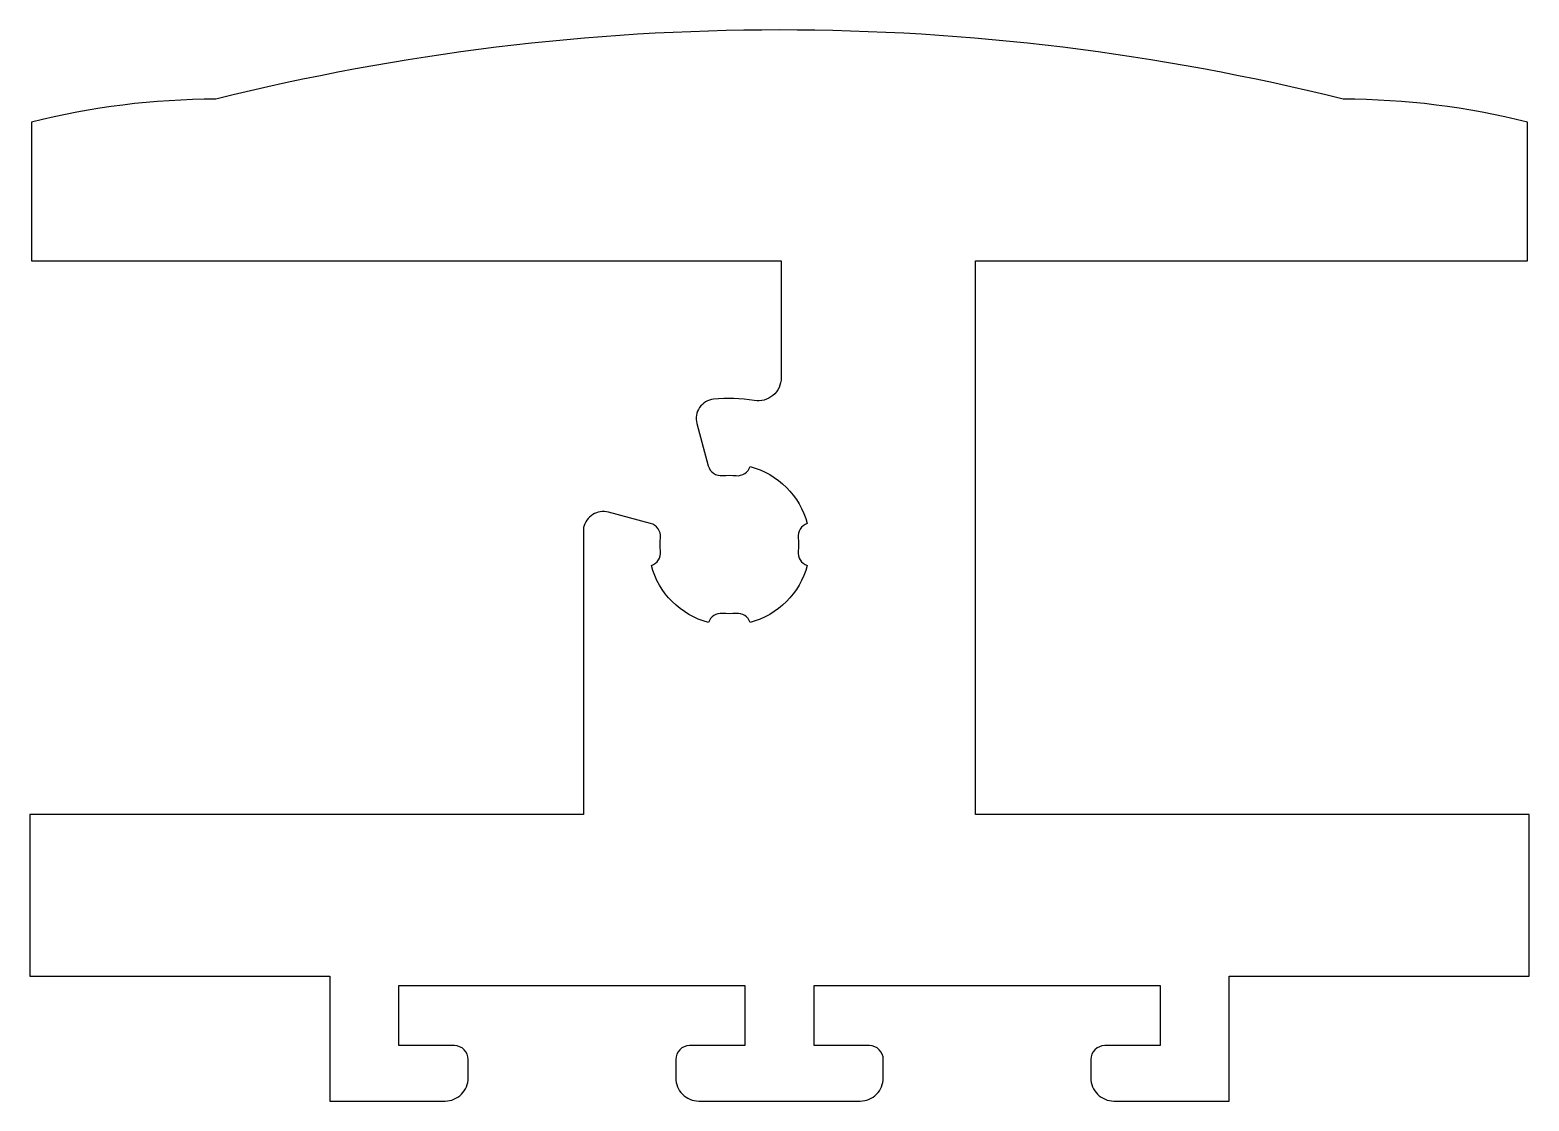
# Model space of a CAD drawing. Extents: x 222.5 to 255, y 292.4 to 315.6.
import ezdxf

# ---------------------------------------------------------------- set-up
doc = ezdxf.new("R2010")
doc.units = 0
doc.layers.get('0').update_dxf_attribs({"linetype": 'CONTINUOUS'})

msp = doc.modelspace()

# ---------------------------------------------------------------- linework, layer by layer
at = {"ltscale": 0.2}
msp.add_lwpolyline([(242.976, 310.587), (254.945, 310.587), (254.945, 313.587, 0.062258), (250.945, 314.087, 0.122742), (226.504, 314.087, 0.062258), (222.504, 313.587), (222.504, 310.587), (238.761, 310.587), (238.761, 308.052, -0.465744), (238.176, 307.559, 0.06999), (237.294, 307.587, 0.459959), (236.934, 307.06), (237.179, 306.146, 0.367118), (237.489, 305.931, -0.048855), (237.784, 305.931, 0.349821), (238.089, 306.129, -0.268128), (239.327, 304.891, 0.349941), (239.129, 304.586, -0.049841), (239.129, 304.291, 0.350028), (239.327, 303.986, -0.268123), (238.089, 302.748, 0.349864), (237.784, 302.946, -0.048914), (237.489, 302.946, 0.349821), (237.184, 302.748, -0.268138), (235.946, 303.986, 0.349815), (236.144, 304.291, -0.04904), (236.144, 304.586, 0.366981), (235.929, 304.896), (235.015, 305.141, 0.417194), (234.475, 304.805), (234.475, 298.587), (222.475, 298.587), (222.475, 295.087), (228.975, 295.087), (228.975, 292.381), (231.475, 292.381, 0.414214), (231.975, 292.881), (231.975, 293.281, 0.414214), (231.675, 293.581), (230.475, 293.581), (230.475, 294.881), (237.975, 294.881), (237.975, 293.581), (236.775, 293.581, 0.414214), (236.475, 293.281), (236.475, 292.881, 0.414214), (236.975, 292.381), (240.475, 292.381, 0.414214), (240.975, 292.881), (240.975, 293.281, 0.414214), (240.675, 293.581), (239.475, 293.581), (239.475, 294.881), (246.975, 294.881), (246.975, 293.581), (245.775, 293.581, 0.414214), (245.475, 293.281), (245.475, 292.881, 0.414214), (245.975, 292.381), (248.475, 292.381), (248.475, 295.087), (254.975, 295.087), (254.975, 298.587), (242.975, 298.587), (242.975, 310.587)], format="xyb", dxfattribs=at)

doc.saveas('drawing.dxf')
